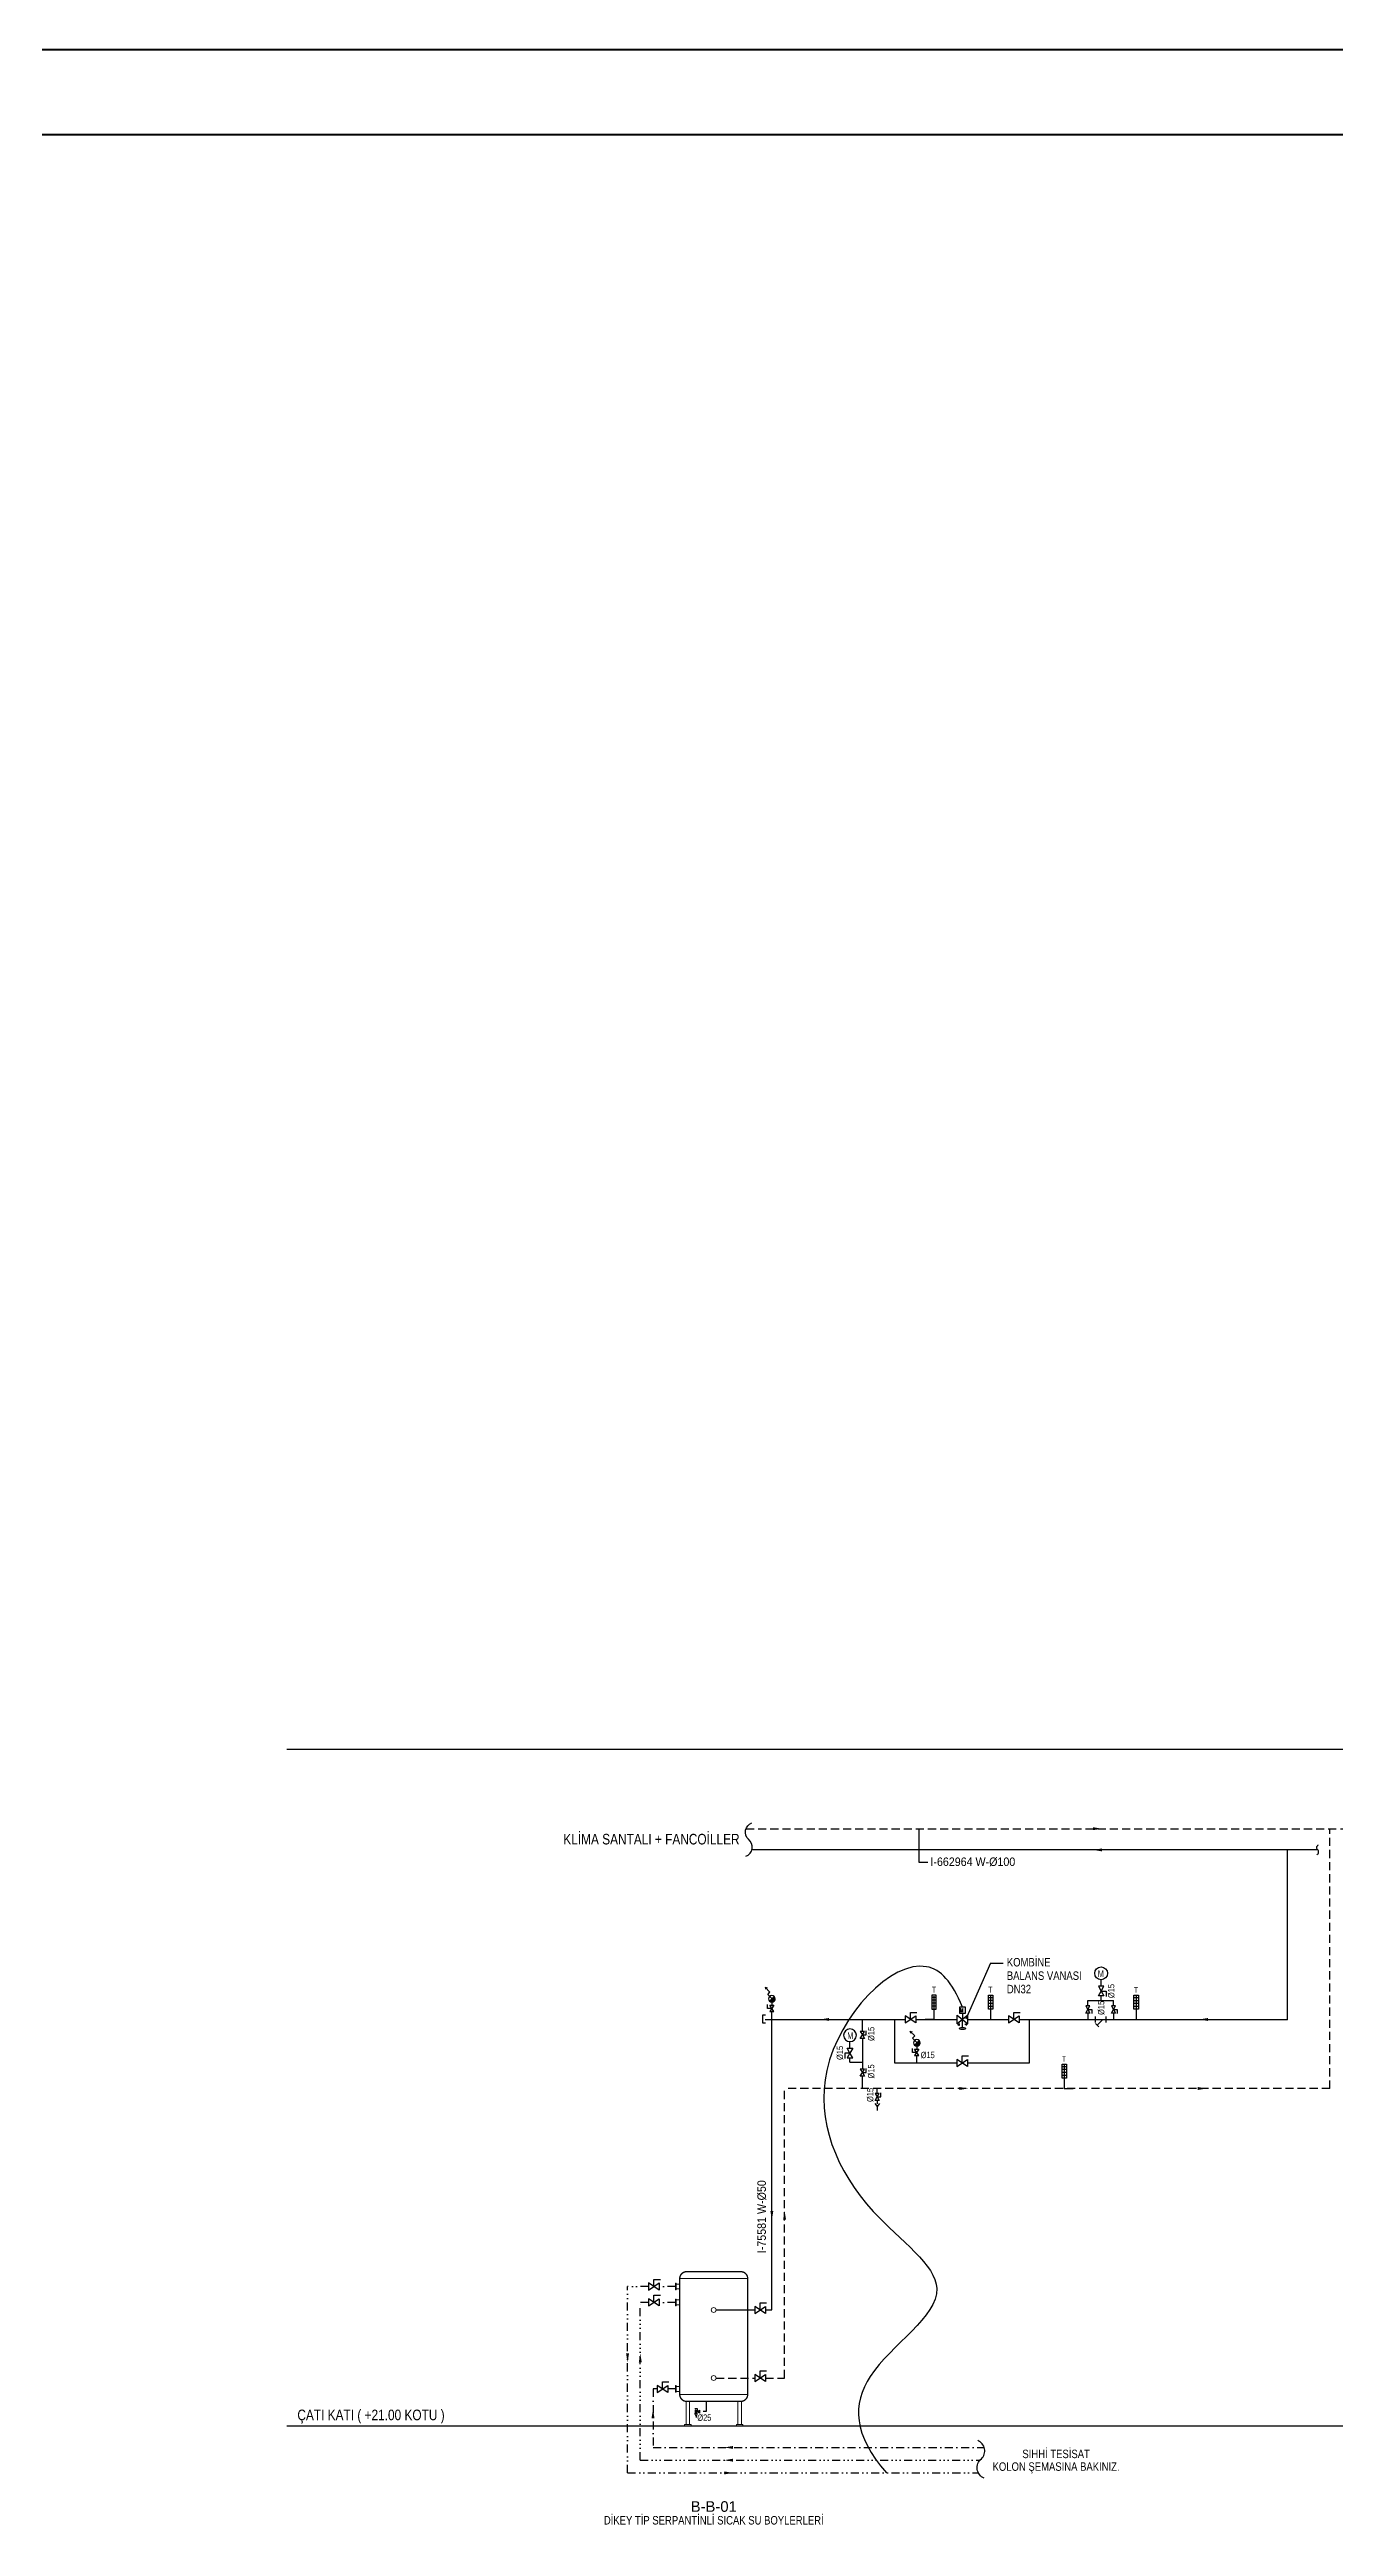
# Model space of a CAD drawing. Header units: centimetres. Extents: x 138114 to 163114, y -131897 to -111897.
# Drawn here: x 143677 to 146707, y -117733 to -111897 of the extents above; entities that cross this region are included whole.
import ezdxf
from ezdxf.enums import TextEntityAlignment as Align

# ---------------------------------------------------------------- set-up
doc = ezdxf.new("R2010")
doc.units = ezdxf.units.CM
doc.header["$LTSCALE"] = 1.5
for name, pattern in [('3NOKTA', [1.5, 0.5, -0.25, 0, -0.25, 0, -0.25, 0, -0.25]), ('DASHDOT', [25.4, 12.7, -6.35, 0, -6.35]), ('DASHED', [19.05, 12.7, -6.35]), ('DIVIDE', [31.75, 12.7, -6.35, 0, -6.35, 0, -6.35])]:
    doc.linetypes.add(name, pattern=pattern)
for name, color, linetype, lineweight in [('1-BASLIK', 53, 'Continuous', 25), ('T-CIHAZ', 101, 'Continuous', 30), ('T-ISITMA', 1, 'Continuous', 30)]:
    doc.layers.add(name, color=color, linetype=linetype, lineweight=lineweight)
for name, color, linetype in [('T-CIHAZ-NO', 62, 'Continuous'), ('T-ITEXT', 32, 'Continuous'), ('T-SICAK', 1, 'DIVIDE'), ('T-SIRK', 40, '3NOKTA'), ('T-ST-SU', 4, 'DASHDOT'), ('T-TEXT', 85, 'Continuous'), ('T-VANA', 135, 'Continuous'), ('T-VANA-TEXT', 63, 'Continuous')]:
    doc.layers.add(name, color=color, linetype=linetype)
doc.styles.add('ARIAL', font='arial.ttf', dxfattribs={"width": 0.85})
doc.styles.add('ROMANS', font='arial.ttf', dxfattribs={"width": 0.7})
doc.styles.add('SIMPLEX', font='SIMPLEX.SHX', dxfattribs={"width": 0.8})
doc.styles.get("Standard").update_dxf_attribs({"font": 'arial.ttf'})

# ---------------------------------------------------------------- blocks, each defined once
blk = doc.blocks.new('UP_ANTET_01')
at = {"lineweight": 50}
for points in [[(618037.4, 97965.8), (618037.4, 117965.8), (643037.4, 117965.8), (643037.4, 97965.8)], [(640137.4, 98165.8), (618237.4, 98165.8), (618237.4, 117765.8), (640137.4, 117765.8)]]:
    blk.add_lwpolyline(points, close=True, dxfattribs=at)
blk = doc.blocks.new('Kesme')
blk.add_lwpolyline([(-21.5, -0.2, 0.576786), (-4.8, -2.7, -0.54493), (11.3, -5.9)], format="xyb")
blk = doc.blocks.new('trmmtr')
at = {"layer": 'T-VANA'}
for p, q in [((25.9, 0), (0, 0)), ((30.5, 65), (21, 65)), ((30.5, 56.5), (21, 56.5)), ((30.5, 48), (21, 48)), ((30.5, 39.5), (21, 39.5)), ((25.9, 69), (25.9, 0))]:
    blk.add_line(p, q, dxfattribs=at)
blk.add_lwpolyline([(32.5, 71.8), (19.2, 71.8), (19.2, 30.3), (32.5, 30.3)], close=True, dxfattribs=at)
at = {"layer": 'T-VANA', "style": 'ROMANS', "width": 0.7}
blk.add_text('T', height=17, dxfattribs=at).set_placement((20.1, 79.2))
blk = doc.blocks.new('VANA')
at = {"layer": 'T-VANA'}
for p, q in [((-12.5, 7.2), (-12.5, -7.2)), ((0, 0), (-12.5, 7.2)), ((-12.5, -7.2), (0, 0)), ((0, 13.2), (14.5, 13.2)), ((0, 0), (0, 13.2)), ((0, 0), (12.5, 7.2)), ((12.5, -7.2), (0, 0)), ((12.5, 7.2), (12.5, -7.2))]:
    blk.add_line(p, q, dxfattribs=at)
blk = doc.blocks.new('gfdbfcg vf')
for p, q in [((-6.5, 33), (0, 21.8)), ((6.5, 33), (-6.5, 33)), ((-6.5, 10.5), (0, 21.8)), ((6.5, 10.5), (-6.5, 10.5)), ((0, 33), (0, 48.6)), ((0, 21.8), (6.5, 33)), ((0, 21.8), (6.5, 10.5)), ((0, 21.8), (11.9, 21.8)), ((0, 0), (0, 10.5)), ((11.9, 21.8), (11.9, 8.8))]:
    blk.add_line(p, q)
blk.add_circle((0, 63.6), 15)
at = {"style": 'ROMANS', "text_generation_flag": 4, "width": 0.7}
blk.add_text('M', height=15.3, rotation=180, dxfattribs=at).set_placement((6.5, 55.1))
blk = doc.blocks.new('GTNZSDFGSDF')
for p, q in [((7.2, 25), (-7.2, 25)), ((7.2, 0), (-7.2, 0)), ((0, 0), (0, 25)), ((0, 17.4), (13.3, 4.2)), ((17.1, 8), (9.4, 0.3))]:
    blk.add_line(p, q)
blk = doc.blocks.new('A$C5C5A6AF1')
at = {"linetype": 'Continuous'}
blk.add_lwpolyline([(0, 6.5), (-8.7, 6.5), (-8.7, -1.4)], dxfattribs=at)
blk.add_lwpolyline([(4.3, 0), (-4.3, 13), (4.3, 13), (-4.3, 0)], close=True, dxfattribs=at)
blk = doc.blocks.new('P')
for points in [[(0, 17), (35, 52), (57, 31), (103, 77), (84, 70)], [(103, 77), (96, 58)]]:
    blk.add_lwpolyline(points)
blk = doc.blocks.new('A$C52EE5F1D')
h = blk.add_hatch()
h.set_pattern_fill('ANSI31', color=256, scale=5, angle=-90, style=0)
h.set_pattern_definition([(315, (-8947.321, 100.9137), (0.44194174, 0.44194174), [])])
h.paths.add_polyline_path([(-5.6, 52.9, 0.668179), (-0.1, 39.8, 0.198912), (5.3, 42)])
for p, q in [((-5.6, 52.9), (5.3, 42)), ((0, 0), (0, 17.5)), ((0.2, 39.8), (0.2, 32.5))]:
    blk.add_line(p, q)
blk.add_circle((-0.1, 47.5), 7.67)
for name, p, xscale, yscale, zscale, rotation in [('P', (-3.2, 49.4), -0.25, 0.25, 0.25, 270), ('A$C5C5A6AF1', (0.2, 32.5), 1.151997189153917, 1.151997189153917, 1.151997189153917, 180)]:
    blk.add_blockref(name, p, dxfattribs=dict(xscale=xscale, yscale=yscale, zscale=zscale, rotation=rotation))
blk = doc.blocks.new('A$C0B0C5AF2')
at = {"color": 253, "lineweight": 18}
for p, q in [((148.7, 347.5), (-11.3, 347.5)), ((148.7, 334.4), (157.3, 334.4)), ((148.7, 322.8), (157.3, 322.8)), ((148.7, 296.9), (157.3, 296.9)), ((157.3, 336.4), (157.3, 320.8)), ((157.3, 336.4), (158.7, 336.4)), ((157.3, 320.8), (158.7, 320.8)), ((157.3, 298.9), (157.3, 283.3)), ((157.3, 298.9), (158.7, 298.9)), ((158.7, 320.8), (158.7, 336.4)), ((158.7, 283.3), (158.7, 298.9)), ((148.7, 285.3), (157.3, 285.3)), ((157.3, 283.3), (158.7, 283.3)), ((148.7, 74), (-11.3, 74)), ((148.7, 93.1), (157.3, 93.1)), ((148.7, 81.5), (157.3, 81.5)), ((157.3, 95.1), (157.3, 79.5)), ((157.3, 95.1), (158.7, 95.1)), ((157.3, 79.5), (158.7, 79.5)), ((158.7, 79.5), (158.7, 95.1)), ((3.5, 58.1), (3.5, 3.8)), ((11.8, 58), (11.8, 3.8)), ((125.6, 58), (125.6, 3.8)), ((133.8, 58.1), (133.8, 3.8))]:
    blk.add_line(p, q, dxfattribs=at)
at = {"const_width": 3.2}
blk.add_lwpolyline([(-11.3, 347.5), (-11.3, 74, 0.414214), (4.7, 58), (132.7, 58, 0.414214), (148.7, 74), (148.7, 347.5, 0.414214), (132.7, 363.5), (4.7, 363.5, 0.414214)], format="xyb", close=True, dxfattribs=at)
at = {"color": 253, "lineweight": 18}
for points in [[(0, 3.8), (15.3, 3.8), (15.3, 0), (0, 0)], [(137.3, 3.8), (122.1, 3.8), (122.1, 0), (137.3, 0)]]:
    blk.add_lwpolyline(points, close=True, dxfattribs=at)
for centre in [(68.7, 273.3), (68.7, 113)]:
    blk.add_circle(centre, 5.74, dxfattribs=at)
blk = doc.blocks.new('Z1')
at = {"linetype": 'Continuous'}
blk.add_lwpolyline([(-13.6, 0), (-13.6, 6.7), (-19.7, 6.7)], dxfattribs=at)
blk.add_lwpolyline([(-18.6, -3.3), (-8.6, 3.3), (-8.6, -3.3), (-18.6, 3.3)], close=True, dxfattribs=at)
blk = doc.blocks.new('ym dtfn')
for p, q in [((-150, -120), (-150, 120)), ((150, 120), (-150, -120)), ((-150, 120), (150, -120)), ((-85, 178), (-85, 347)), ((-85, 347), (83, 347)), ((83, 178), (-85, 178)), ((-1, 178), (-67, 178)), ((83, 347), (83, 178)), ((150, -120), (150, 120)), ((-69, -133), (-139, -133)), ((0, -225), (0, 0)), ((140, -138), (70, -138))]:
    blk.add_line(p, q)
for points in [[(0, 179), (0, 0)], [(-106, -85), (-106, -174)], [(104, -90), (104, -179)]]:
    blk.add_lwpolyline(points)
at = {"extrusion": (0, 0, -1)}
blk.add_ellipse((-2, -255), major_axis=(91.6, -0.8), ratio=0.30508, dxfattribs=at)
at = {"color": 0, "linetype": 'Continuous', "style": 'SIMPLEX', "width": 0.6}
blk.add_text('M', height=117, dxfattribs=at).set_placement((-25, 205))

msp = doc.modelspace()

# ---------------------------------------------------------------- linework, layer by layer
for p, q in [((144236.5, -115901.3, 0), (150120.9, -115901.3, 0)), ((144236.5, -117496, 0), (150120.9, -117496, 0))]:
    msp.add_line(p, q)
at = {"layer": 'T-ISITMA', "linetype": 'DASHED'}
for p, q in [((145318.4, -116088.7), (147302.2, -116088.7)), ((146693.9, -116700.9), (146693.9, -116088.7)), ((146693.9, -116700.9), (145409.2, -116700.9)), ((145409.2, -117383), (145409.2, -116700.9)), ((145248, -117383), (145339.2, -117383)), ((145364.2, -117383), (145409.2, -117383))]:
    msp.add_line(p, q, dxfattribs=at)
at = {"layer": 'T-ISITMA'}
for p, q in [((146665.6, -116138.7), (145331.9, -116138.7)), ((146593.9, -116539.2), (146593.9, -116138.7)), ((145363.3, -116538.2), (145693.4, -116538.2)), ((145379.2, -117222.7), (145379.2, -116538.2)), ((145669.3, -116640.8), (145669.3, -116538.2)), ((145718.4, -116538.2), (145815.6, -116538.2)), ((145840.6, -116538.2), (145936.9, -116538.2)), ((145961.9, -116538.2), (146141.8, -116538.2)), ((145985.6, -116538.2), (145985.6, -116640.8)), ((146166.8, -116538.2), (146593.9, -116538.2)), ((145814.9, -116640.8), (145669.3, -116640.8)), ((145985.6, -116640.8), (145839.9, -116640.8)), ((145248, -117222.7), (145339.2, -117222.7)), ((145351.7, -117222.7), (145351.7, -117222.7)), ((145364.2, -117222.7), (145379.2, -117222.7))]:
    msp.add_line(p, q, dxfattribs=at)
msp.add_lwpolyline([(145364, -116547.3), (145358, -116547.3), (145358, -116527.3), (145364, -116527.3)], dxfattribs=at)
at = {"layer": 'T-ITEXT'}
for p, q in [((145725.5, -116088.7, 0), (145725.5, -116167.5, 0)), ((145725.5, -116167.5, 0), (145746.9, -116167.5, 0))]:
    msp.add_line(p, q, dxfattribs=at)
at = {"layer": 'T-SICAK'}
for p, q in [((145088.7, -117167.4, 0), (145039.2, -117167.4, 0)), ((145039.2, -117606.6, 0), (145039.2, -117167.4, 0)), ((145152.3, -117167.4, 0), (145113.7, -117167.4, 0)), ((145039.2, -117606.6, 0), (145865.8, -117606.6, 0))]:
    msp.add_line(p, q, dxfattribs=at)
at = {"layer": 'T-SIRK', "linetype": '3NOKTA', "ltscale": 25}
for p, q in [((145088.7, -117204.9, 0), (145069.2, -117204.9, 0)), ((145069.2, -117576.6, 0), (145069.2, -117204.9, 0)), ((145152.3, -117204.9, 0), (145113.7, -117204.9, 0)), ((145152.3, -117204.9, 0), (145113.7, -117204.9, 0)), ((145069.2, -117576.6, 0), (145869.8, -117576.6, 0))]:
    msp.add_line(p, q, dxfattribs=at)
at = {"layer": 'T-ST-SU'}
for p, q in [((145108.9, -117408.7, 0), (145099.2, -117408.7, 0)), ((145099.2, -117408.7, 0), (145099.2, -117546.6, 0)), ((145152.3, -117408.7, 0), (145133.9, -117408.7, 0)), ((145099.2, -117546.6, 0), (145879.5, -117546.6, 0))]:
    msp.add_line(p, q, dxfattribs=at)
at = {"layer": 'T-TEXT'}
for q in [(145835.9, -116537.8, 8371286832.4), (145924.3, -116405.8, 8371286832.4)]:
    msp.add_line((145894.7, -116405.8, 8371286832.4), q, dxfattribs=at)
at = {"layer": 'T-TEXT', "linetype": 'Continuous'}
for points in [[(146136.1, -116085.3), (146136.1, -116092.2), (146156.9, -116088.7)], [(146156.9, -116135.3), (146156.9, -116142.2), (146136.1, -116138.7)], [(145514.2, -116534.7, 8371286832.4), (145514.2, -116541.7, 8371286832.4), (145493.3, -116538.2, 8371286832.4)], [(146407, -116534.7, -1234312498.3), (146407, -116541.7, -1234312498.3), (146386.1, -116538.2, -1234312498.3)], [(145820.9, -116697.4, 8371286832.4), (145820.9, -116704.3, 8371286832.4), (145841.8, -116700.9, 8371286832.4)], [(146382.8, -116697.4, 8371286832.4), (146382.8, -116704.3, 8371286832.4), (146403.6, -116700.9, 8371286832.4)], [(145042.7, -117325.1, 0), (145035.7, -117325.1, 0), (145039.2, -117346, 0)], [(145072.7, -117346, 0), (145065.7, -117346, 0), (145069.2, -117325.1, 0)], [(145102.7, -117477.7, 0), (145095.7, -117477.7, 0), (145099.2, -117456.9, 0)], [(145287.9, -117543.1, 0), (145287.9, -117550.1, 0), (145267, -117546.6, 0)], [(145287.9, -117573.1, 0), (145287.9, -117580.1, 0), (145267, -117576.6, 0)], [(145267, -117603.1, 0), (145267, -117610.1, 0), (145287.9, -117606.6, 0)]]:
    msp.add_solid(points, dxfattribs=at)
at = {"layer": 'T-TEXT'}
for points in [[(145382.7, -116989.3, 3620601423.1), (145375.7, -116989.3, 3620601423.1), (145379.2, -117010.1, 3620601423.1)], [(145405.7, -117010.1, 3620601423.1), (145412.7, -117010.1, 3620601423.1), (145409.2, -116989.3, 3620601423.1)]]:
    msp.add_solid(points, dxfattribs=at)
at = {"layer": 'T-VANA'}
for p, q in [((145592.4, -116566.5, 8371286832.4), (145592.4, -116537.3, 8371286832.4)), ((146123.9, -116506.5, 8371286832.4), (146123.9, -116493.3, 8371286832.4)), ((146123.9, -116493.3, 8371286832.4), (146184.1, -116493.3, 8371286832.4)), ((146123.9, -116523.2, 8371286832.4), (146123.9, -116538.2, 8371286832.4)), ((146184.1, -116506.5, 8371286832.4), (146184.1, -116493.3, 8371286832.4)), ((146184.1, -116523.2, 8371286832.4), (146184.1, -116538.2, 8371286832.4)), ((145592.4, -116583.1, 8371286832.4), (145592.4, -116655, 8371286832.4)), ((145563.3, -116639.1, 8371286832.4), (145592.4, -116639.1, 8371286832.4)), ((145592.4, -116663.3, 8371286832.4), (145592.4, -116663.3, 8371286832.4)), ((145592.4, -116700.9, 8371286832.4), (145592.4, -116671.7, 8371286832.4)), ((145627.4, -116712.4, 8371286832.4), (145627.4, -116700.9, 8371286832.4)), ((145622.2, -116736.5, 8371286832.4), (145627.4, -116743.6, 8371286832.4)), ((145627.4, -116729.1, 8371286832.4), (145627.4, -116737.3, 8371286832.4)), ((145632.7, -116736.5, 8371286832.4), (145627.4, -116743.6, 8371286832.4)), ((145627.4, -116743.6, 8371286832.4), (145627.4, -116752.5, 8371286832.4)), ((145200.6, -117472.9, 0), (145198.1, -117466.6, 0)), ((145200.6, -117462.2, 0), (145207.5, -117462.2, 0)), ((145200.6, -117462.2, 0), (145200.6, -117467.3, 0)), ((145203.2, -117466.7, 0), (145200.6, -117472.9, 0)), ((145200.6, -117472.9, 0), (145200.6, -117476.2, 0)), ((145224.2, -117462.2, 0), (145217.4, -117462.2, 0)), ((145224.2, -117438, 0), (145224.2, -117462.2, 0))]:
    msp.add_line(p, q, dxfattribs=at)
msp.add_open_spline([(145828, -116509.3, 8371286832.4), (145804, -116449.4, 8371286832.4), (145710.9, -116347, 8371286832.4), (145428.7, -116640.4, 8371286832.4), (145565.3, -116981.9, 8371286832.4), (145864.5, -117182.1, 8371286832.4), (145564.3, -117361.5, 8371286832.4), (145571.3, -117517.5, 8371286832.4), (145649.1, -117606.8, 8371286832.4)], degree=3, knots=[0, 0, 0, 0, 151.653509, 527.230527, 861.1903, 1103.046717, 1386.156995, 1633.6008, 1633.6008, 1633.6008, 1633.6008], dxfattribs=at)

# ---------------------------------------------------------------- block references
at = {"layer": '1-BASLIK'}
msp.add_blockref('UP_ANTET_01', (-479923, -229862.6), dxfattribs=at)
at = {"layer": 'T-CIHAZ', "linetype": 'Continuous', "xscale": -1}
msp.add_blockref('A$C0B0C5AF2', (145310.9, -117496, 0), dxfattribs=at)
at = {"layer": 'T-TEXT'}
for p, xscale, yscale, zscale, rotation in [((145317.6, -116102.2, 0), 2.4, 2.4, 2.4, 90.00000000000001), ((145880.1, -117560.8, 0), -2.7, 2.7, 2.7, 270)]:
    msp.add_blockref('Kesme', p, dxfattribs=dict(at, xscale=xscale, yscale=yscale, zscale=zscale, rotation=rotation))
at = {"layer": 'T-TEXT', "linetype": 'Continuous', "xscale": 0.7, "yscale": 0.7, "zscale": 0.7, "rotation": 90.00000000000001}
msp.add_blockref('Kesme', (146663.1, -116134.9, 4494081718), dxfattribs=at)
at = {"layer": 'T-VANA'}
for name, p, xscale, yscale, zscale in [('gfdbfcg vf', (146155, -116493.1, 8371286832.4), 0.9996826404316091, 0.9996826404316091, 0.9996826404316091), ('A$C52EE5F1D', (145379.2, -116537.3, 1636772051.5), -0.9999983333400452, 0.9999983333400452, 0.9999983333400452), ('trmmtr', (145740.4, -116538.2, 8371286832.4), 0.8000000000029104, 0.8000000000029104, 0.8000000000029104), ('trmmtr', (145915.3, -116538.2, 8371286832.4), -0.8000000000029104, 0.8000000000029104, 0.8000000000029104), ('trmmtr', (146258.3, -116538.5, 8371286832.4), -0.8000000000029104, 0.8000000000029104, 0.8000000000029104), ('Z1', (145671.8, -116538.2, 8371286832.4), -2.499550080989138, 2.499550080989138, 2.499550080989138), ('ym dtfn', (145828.1, -116538.2, 8371286832.4), -0.08333333333333334, 0.08333333333333334, 0.08333333333333334), ('Z1', (145915.3, -116538.2, 8371286832.4), -2.499550080989138, 2.499550080989138, 2.499550080989138), ('gfdbfcg vf', (145563.3, -116639.1, 8371286832.4), -0.9996826404316091, 0.9996826404316091, 0.9996826404316091), ('A$C52EE5F1D', (145720.7, -116640.8, 8371286832.4), -0.9999983333400452, 0.9999983333400452, 0.9999983333400452), ('Z1', (145793.4, -116640.8, 8371286832.4), -2.499550080989138, 2.499550080989138, 2.499550080989138), ('trmmtr', (146088.9, -116700.9, 8371286832.4), -0.8000000000029104, 0.8000000000029104, 0.8000000000029104), ('Z1', (145067.2, -117167.4, 0), -2.499550080989138, 2.499550080989138, 2.499550080989138), ('Z1', (145067.2, -117204.9, 0), -2.499550080989138, 2.499550080989138, 2.499550080989138), ('Z1', (145317.6, -117222.7, 1636772051.5), -2.499550080989138, 2.499550080989138, 2.499550080989138), ('Z1', (145087.3, -117408.7, 0), -2.499550080989138, 2.499550080989138, 2.499550080989138), ('Z1', (145317.6, -117383, 1636772051.5), -2.499550080989138, 2.499550080989138, 2.499550080989138), ('Z1', (145217.4, -117462.2, 0), 0.9980050446465611, 0.9980050446465611, 0.9980050446465611)]:
    msp.add_blockref(name, p, dxfattribs=dict(at, xscale=xscale, yscale=yscale, zscale=zscale))
at = {"layer": 'T-VANA', "yscale": 0.666666666669092, "zscale": 0.666666666669092, "rotation": 270}
for p, xscale in [((146123.9, -116514.8, 8371286832.4), 0.666666666669092), ((146184.1, -116514.8, 8371286832.4), 0.666666666669092), ((145592.4, -116574.8, 8371286832.4), -0.666666666669092), ((145592.4, -116663.3, 8371286832.4), -0.666666666669092), ((145627.4, -116720.7, 8371286832.4), -0.666666666669092)]:
    msp.add_blockref('VANA', p, dxfattribs=dict(at, xscale=xscale))
at = {"layer": 'T-VANA', "rotation": 270}
msp.add_blockref('GTNZSDFGSDF', (146141.8, -116538.2, 8371286832.4), dxfattribs=at)

# ---------------------------------------------------------------- texts
at = {"layer": 'T-CIHAZ-NO'}
msp.add_text('B-B-01', height=25, dxfattribs=at).set_placement((145242.3, -117685.8, -1636772051.5), align=Align.MIDDLE_CENTER)
at = {"layer": 'T-ITEXT', "style": 'ARIAL', "width": 0.9}
msp.add_text('I-662964 W-%%C100', height=20, dxfattribs=at).set_placement((145752.8, -116176.6, 8329819853.7))
msp.add_text('I-75581 W-%%C50', height=20, rotation=90, dxfattribs=at).set_placement((145365.1, -117088.9, 8329819853.7))
at = {"layer": 'T-TEXT', "style": 'ARIAL', "width": 0.8}
for s, height, p in [('KLİMA SANTALI + FANCOİLLER', 25, (145095.5, -116113.4, 0)), ('KOLON ŞEMASINA BAKINIZ.', 20, (146048.9, -117591.7, 0)), ('SIHHİ TESİSAT', 20, (146048.9, -117561.8, 0)), ('DİKEY TİP SERPANTİNLİ SICAK SU BOYLERLERİ', 20, (145242.3, -117718.2, -1636772051.5))]:
    msp.add_text(s, height=height, dxfattribs=at).set_placement(p, align=Align.MIDDLE_CENTER)
for s, p in [('KOMBİNE', (145932.8, -116413.3, 8371286832.4)), ('BALANS VANASI', (145932.8, -116445, 8371286832.4)), ('DN32', (145932.8, -116476.6, 8371286832.4))]:
    msp.add_text(s, height=20, dxfattribs=at).set_placement(p)
msp.add_text('ÇATI KATI ( +21.00 KOTU )', height=25, dxfattribs=at).set_placement((144261.3, -117470, 0), align=Align.MIDDLE_LEFT)
at = {"layer": 'T-VANA-TEXT', "style": 'ARIAL', "width": 0.7}
for p in [(146186.2, -116487.9, 9623749400.5), (146162.4, -116527.5, 8371286832.4), (145620.6, -116588.8, 9623749400.5), (145547, -116633.6, 9623749400.5), (145620.6, -116677.3, 9623749400.5), (145618.2, -116732.6, 9623749400.5)]:
    msp.add_text('%%C15', height=15, rotation=90, dxfattribs=at).set_placement(p)
for s, p in [('%%C15', (145729.9, -116629.4, 8371286832.4)), ('%%C25', (145203.6, -117483.9, 0))]:
    msp.add_text(s, height=15, dxfattribs=at).set_placement(p)

doc.saveas('drawing.dxf')
